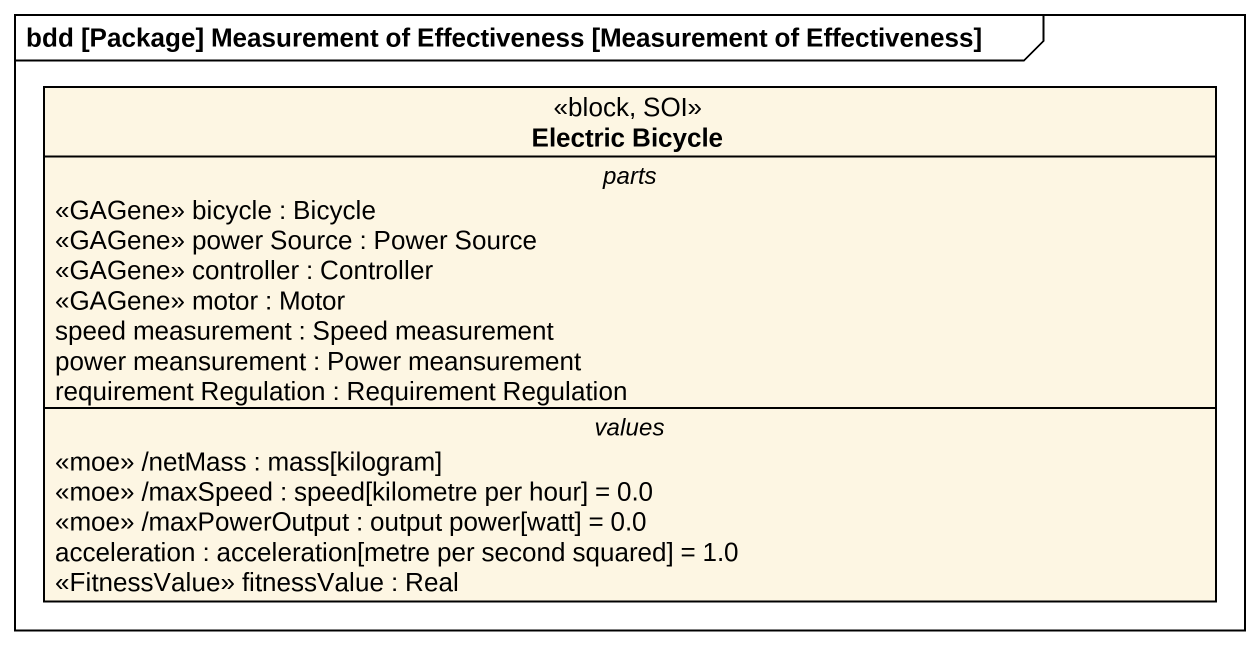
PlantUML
@startuml
mainframe bdd [Package] Measurement of Effectiveness [Measurement of Effectiveness]
hide circle
hide empty members
class "Electric Bicycle" as Electric_Bicycle <<block, SOI>> {
  -- parts --
  <<GAGene>> bicycle : Bicycle
  <<GAGene>> power Source : Power Source
  <<GAGene>> controller : Controller
  <<GAGene>> motor : Motor
  speed measurement : Speed measurement
  power meansurement : Power meansurement
  requirement Regulation : Requirement Regulation
  -- values --
  <<moe>> /netMass : mass[kilogram]
  <<moe>> /maxSpeed : speed[kilometre per hour] = 0.0
  <<moe>> /maxPowerOutput : output power[watt] = 0.0
  acceleration : acceleration[metre per second squared] = 1.0
  <<FitnessValue>> fitnessValue : Real
}
@enduml
